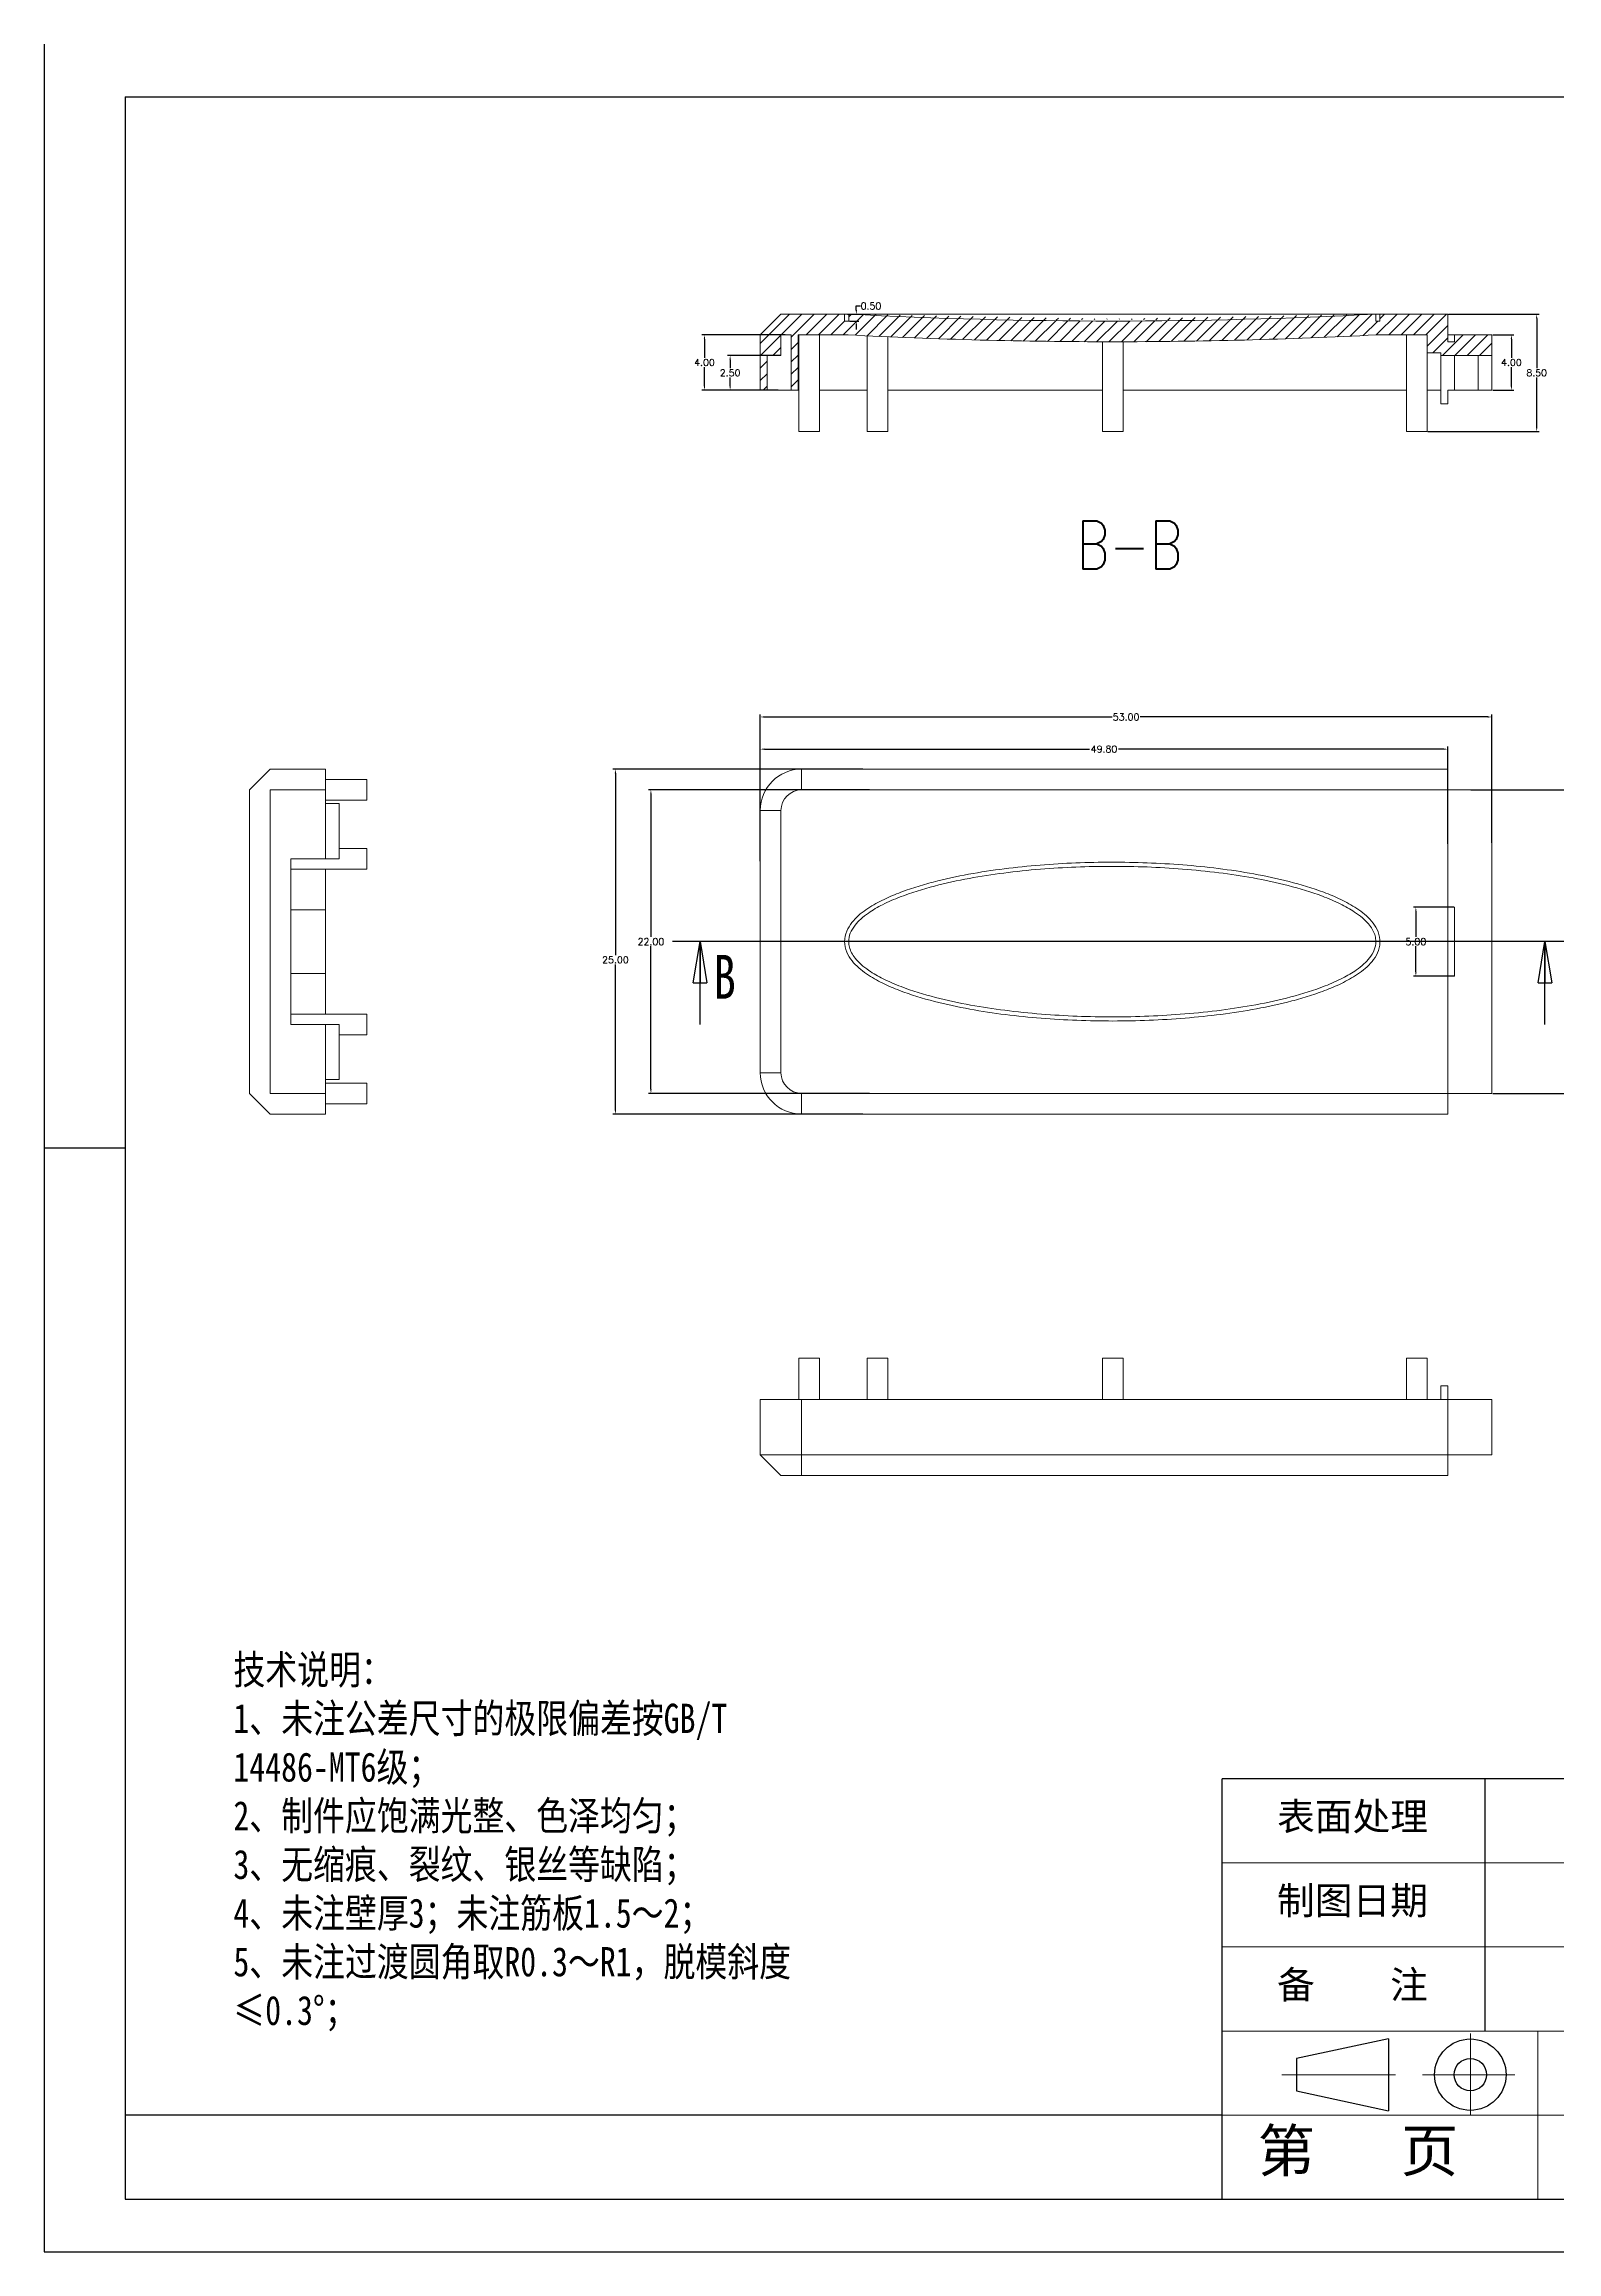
# Model space of a CAD drawing. Header units: inches. Extents: x 1962 to 2664, y 573 to 733.
# Drawn here: x 1961.5 to 2071.1, y 573 to 733 of the extents above; entities that cross this region are included whole.
import ezdxf

# ---------------------------------------------------------------- set-up
doc = ezdxf.new("R2010")
doc.units = ezdxf.units.IN
doc.linetypes.add('CENTER2', pattern=[28.575, 19.05, -3.175, 3.175, -3.175])
doc.layers.add('文字', color=81, linetype='Continuous')
for name, color, linetype, lineweight in [('粗实线', 7, 'Continuous', 30), ('细实线', 3, 'Continuous', 9), ('细点划线', 2, 'CENTER2', 9)]:
    doc.layers.add(name, color=color, linetype=linetype, lineweight=lineweight)
doc.styles.add('SLDTEXTSTYLE0', font='TXT', dxfattribs={"width": 0.75})
doc.styles.add('SLDTEXTSTYLE3', font='TXT', dxfattribs={"width": 0.75, "bigfont": 'bigfont'})
doc.styles.get("Standard").update_dxf_attribs({"font": 'txt', "bigfont": 'gbcbig.shx'})
doc.styles.add('宋体', font='', dxfattribs={"width": 0.8, "height": 3.5})
doc.styles.get('宋体').set_extended_font_data('SimSun')
doc.dimstyles.new('1', dxfattribs={"dimtxt": 0.5, "dimasz": 0.3, "dimexe": 0.18, "dimexo": 0.0625, "dimgap": 0.09, "dimtad": 0, "dimtih": 1, "dimtoh": 1, "dimzin": 0, "dimdsep": 46, "dimtxsty": 'Standard', "dimcen": 0, "dimadec": 0, "dimazin": 2, "dimtfac": 1, "dimtofl": 0, "dimtmove": 0, "dimatfit": 3, "dimfxl": 1, "dimtolj": 1, "dimtzin": 0, "dimarcsym": 0})

# ---------------------------------------------------------------- blocks, each defined once
blk = doc.blocks.new('_CLOSED')
at = {"color": 0, "linetype": 'ByBlock', "lineweight": -2}
for p, q in [((-1, 0.166667), (0, 0)), ((-1, 0.166667), (-1, -0.166667)), ((0, 0), (-1, -0.166667)), ((0, 0), (-1, 0))]:
    blk.add_line(p, q, dxfattribs=at)
blk = doc.blocks.new('*D195')
at = {"color": 0, "lineweight": -2}
for p, q in [((2013.4, 675), (2013.4, 682.04)), ((2013.7, 681.86), (2037.25, 681.86)), ((2062.9, 681.86), (2039.35, 681.86)), ((2063.2, 675), (2063.2, 682.04))]:
    blk.add_line(p, q, dxfattribs=at)
at = {"color": 0}
for points in [[(2013.7, 681.91), (2013.7, 681.81), (2013.4, 681.86)], [(2062.9, 681.91), (2062.9, 681.81), (2063.2, 681.86)]]:
    blk.add_solid(points, dxfattribs=at)
at = {"layer": 'Defpoints', "color": 0}
for p in [(2063.2, 681.86), (2013.4, 674.93), (2063.2, 674.93)]:
    blk.add_point(p, dxfattribs=at)
at = {"color": 0, "insert": (2038.3, 681.86), "char_height": 0.5, "attachment_point": 5}
blk.add_mtext('\\A1;49.80', dxfattribs=at)
blk = doc.blocks.new('*D196')
at = {"color": 0, "lineweight": -2}
for p, q in [((2013.4, 673.73), (2013.4, 684.37)), ((2013.7, 684.19), (2038.89, 684.19)), ((2066.1, 684.19), (2040.91, 684.19)), ((2066.4, 675.07), (2066.4, 684.37))]:
    blk.add_line(p, q, dxfattribs=at)
at = {"color": 0}
for points in [[(2013.7, 684.24), (2013.7, 684.14), (2013.4, 684.19)], [(2066.1, 684.24), (2066.1, 684.14), (2066.4, 684.19)]]:
    blk.add_solid(points, dxfattribs=at)
at = {"layer": 'Defpoints', "color": 0}
for p in [(2066.4, 684.19), (2013.4, 673.66), (2066.4, 675.01)]:
    blk.add_point(p, dxfattribs=at)
at = {"color": 0, "insert": (2039.9, 684.19), "char_height": 0.5, "attachment_point": 5}
blk.add_mtext('\\A1;53.00', dxfattribs=at)
blk = doc.blocks.new('*D197')
at = {"color": 0, "lineweight": -2}
for p, q in [((2020.83, 680.41), (2002.73, 680.41)), ((2002.91, 680.11), (2002.91, 666.93)), ((2002.91, 655.71), (2002.91, 666.25)), ((2020.83, 655.41), (2002.73, 655.41))]:
    blk.add_line(p, q, dxfattribs=at)
at = {"color": 0}
for points in [[(2002.86, 680.11), (2002.96, 680.11), (2002.91, 680.41)], [(2002.86, 655.71), (2002.96, 655.71), (2002.91, 655.41)]]:
    blk.add_solid(points, dxfattribs=at)
at = {"layer": 'Defpoints', "color": 0}
for p in [(2002.91, 680.41), (2020.89, 680.41), (2020.89, 655.41)]:
    blk.add_point(p, dxfattribs=at)
at = {"color": 0, "insert": (2002.91, 666.59), "char_height": 0.5, "attachment_point": 5}
blk.add_mtext('\\A1;25.00', dxfattribs=at)
blk = doc.blocks.new('*D198')
at = {"color": 0, "lineweight": -2}
for p, q in [((2021.31, 678.91), (2005.3, 678.91)), ((2005.48, 678.61), (2005.48, 668.25)), ((2005.48, 657.21), (2005.48, 667.57)), ((2021.31, 656.91), (2005.3, 656.91))]:
    blk.add_line(p, q, dxfattribs=at)
at = {"color": 0}
for points in [[(2005.43, 678.61), (2005.53, 678.61), (2005.48, 678.91)], [(2005.43, 657.21), (2005.53, 657.21), (2005.48, 656.91)]]:
    blk.add_solid(points, dxfattribs=at)
at = {"layer": 'Defpoints', "color": 0}
for p in [(2005.48, 678.91), (2021.37, 678.91), (2021.37, 656.91)]:
    blk.add_point(p, dxfattribs=at)
at = {"color": 0, "insert": (2005.48, 667.91), "char_height": 0.5, "attachment_point": 5}
blk.add_mtext('\\A1;22.00', dxfattribs=at)
blk = doc.blocks.new('*D199')
at = {"color": 0, "lineweight": -2}
for p, q in [((2063.64, 670.41), (2060.71, 670.41)), ((2060.89, 670.11), (2060.89, 668.25)), ((2060.89, 665.71), (2060.89, 667.57)), ((2063.64, 665.41), (2060.71, 665.41))]:
    blk.add_line(p, q, dxfattribs=at)
at = {"color": 0}
for points in [[(2060.84, 670.11), (2060.94, 670.11), (2060.89, 670.41)], [(2060.84, 665.71), (2060.94, 665.71), (2060.89, 665.41)]]:
    blk.add_solid(points, dxfattribs=at)
at = {"layer": 'Defpoints', "color": 0}
for p in [(2060.89, 670.41), (2063.7, 670.41), (2063.7, 665.41)]:
    blk.add_point(p, dxfattribs=at)
at = {"color": 0, "insert": (2060.89, 667.91), "char_height": 0.5, "attachment_point": 5}
blk.add_mtext('\\A1;5.00', dxfattribs=at)
blk = doc.blocks.new('*D200')
at = {"color": 0, "lineweight": -2}
for p, q in [((2064.86, 678.91), (2075.48, 678.91)), ((2075.3, 678.61), (2075.3, 668.25)), ((2075.3, 657.21), (2075.3, 667.57)), ((2066.46, 656.91), (2075.48, 656.91))]:
    blk.add_line(p, q, dxfattribs=at)
at = {"color": 0}
for points in [[(2075.25, 678.61), (2075.35, 678.61), (2075.3, 678.91)], [(2075.25, 657.21), (2075.35, 657.21), (2075.3, 656.91)]]:
    blk.add_solid(points, dxfattribs=at)
at = {"layer": 'Defpoints', "color": 0}
for p in [(2064.8, 678.91), (2075.3, 678.91), (2066.4, 656.91)]:
    blk.add_point(p, dxfattribs=at)
at = {"color": 0, "insert": (2075.3, 667.91), "char_height": 0.5, "attachment_point": 5}
blk.add_mtext('\\A1;22.00', dxfattribs=at)
blk = doc.blocks.new('*D204')
at = {"color": 0, "lineweight": -2}
for p, q in [((2066.46, 711.88), (2067.99, 711.88)), ((2067.81, 711.58), (2067.81, 710.22)), ((2067.81, 708.18), (2067.81, 709.54)), ((2066.46, 707.88), (2067.99, 707.88))]:
    blk.add_line(p, q, dxfattribs=at)
at = {"color": 0}
for points in [[(2067.76, 711.58), (2067.86, 711.58), (2067.81, 711.88)], [(2067.76, 708.18), (2067.86, 708.18), (2067.81, 707.88)]]:
    blk.add_solid(points, dxfattribs=at)
at = {"layer": 'Defpoints', "color": 0}
for p in [(2066.4, 711.88), (2067.81, 711.88), (2066.4, 707.88)]:
    blk.add_point(p, dxfattribs=at)
at = {"color": 0, "insert": (2067.81, 709.88), "char_height": 0.5, "attachment_point": 5}
blk.add_mtext('\\A1;4.00', dxfattribs=at)
blk = doc.blocks.new('*D205')
at = {"color": 0, "lineweight": -2}
for p, q in [((2063.26, 713.38), (2069.82, 713.38)), ((2069.64, 713.08), (2069.64, 709.47)), ((2069.64, 705.18), (2069.64, 708.79)), ((2061.76, 704.88), (2069.82, 704.88))]:
    blk.add_line(p, q, dxfattribs=at)
at = {"color": 0}
for points in [[(2069.59, 713.08), (2069.69, 713.08), (2069.64, 713.38)], [(2069.59, 705.18), (2069.69, 705.18), (2069.64, 704.88)]]:
    blk.add_solid(points, dxfattribs=at)
at = {"layer": 'Defpoints', "color": 0}
for p in [(2063.2, 713.38), (2069.64, 713.38), (2061.7, 704.88)]:
    blk.add_point(p, dxfattribs=at)
at = {"color": 0, "insert": (2069.64, 709.13), "char_height": 0.5, "attachment_point": 5}
blk.add_mtext('\\A1;8.50', dxfattribs=at)
blk = doc.blocks.new('*D206')
at = {"color": 0, "lineweight": -2}
for p, q in [((2014.84, 710.38), (2011.04, 710.38)), ((2011.22, 710.08), (2011.22, 709.47)), ((2011.22, 708.18), (2011.22, 708.79)), ((2014.71, 707.88), (2011.04, 707.88))]:
    blk.add_line(p, q, dxfattribs=at)
at = {"color": 0}
for points in [[(2011.17, 710.08), (2011.27, 710.08), (2011.22, 710.38)], [(2011.17, 708.18), (2011.27, 708.18), (2011.22, 707.88)]]:
    blk.add_solid(points, dxfattribs=at)
at = {"layer": 'Defpoints', "color": 0}
for p in [(2011.22, 710.38), (2014.9, 710.38), (2014.77, 707.88)]:
    blk.add_point(p, dxfattribs=at)
at = {"color": 0, "insert": (2011.22, 709.13), "char_height": 0.5, "attachment_point": 5}
blk.add_mtext('\\A1;2.50', dxfattribs=at)
blk = doc.blocks.new('*D207')
at = {"color": 0, "lineweight": -2}
for p, q in [((2015.21, 711.88), (2009.18, 711.88)), ((2009.36, 711.58), (2009.36, 710.22)), ((2009.36, 708.18), (2009.36, 709.54)), ((2014.65, 707.88), (2009.18, 707.88))]:
    blk.add_line(p, q, dxfattribs=at)
at = {"color": 0}
for points in [[(2009.31, 711.58), (2009.41, 711.58), (2009.36, 711.88)], [(2009.31, 708.18), (2009.41, 708.18), (2009.36, 707.88)]]:
    blk.add_solid(points, dxfattribs=at)
at = {"layer": 'Defpoints', "color": 0}
for p in [(2009.36, 711.88), (2015.27, 711.88), (2014.71, 707.88)]:
    blk.add_point(p, dxfattribs=at)
at = {"color": 0, "insert": (2009.36, 709.88), "char_height": 0.5, "attachment_point": 5}
blk.add_mtext('\\A1;4.00', dxfattribs=at)
blk = doc.blocks.new('*D208')
at = {"color": 0, "lineweight": -2}
for p, q in [((2020.36, 713.68), (2020.36, 713.98)), ((2020.36, 713.98), (2020.66, 713.98)), ((2019.72, 713.38), (2020.54, 713.38)), ((2019.87, 712.88), (2020.54, 712.88)), ((2020.36, 712.58), (2020.36, 712.28))]:
    blk.add_line(p, q, dxfattribs=at)
at = {"color": 0}
for points in [[(2020.31, 713.68), (2020.41, 713.68), (2020.36, 713.38)], [(2020.31, 712.58), (2020.41, 712.58), (2020.36, 712.88)]]:
    blk.add_solid(points, dxfattribs=at)
at = {"layer": 'Defpoints', "color": 0}
for p in [(2019.66, 713.38), (2019.81, 712.88), (2020.36, 713.38)]:
    blk.add_point(p, dxfattribs=at)
at = {"color": 0, "insert": (2021.42, 713.98), "char_height": 0.5, "attachment_point": 5}
blk.add_mtext('\\A1;0.50', dxfattribs=at)

msp = doc.modelspace()

# ---------------------------------------------------------------- hatches: boundary and pattern name
at = {"linetype": 'Continuous', "lineweight": 0}
h = msp.add_hatch(dxfattribs=at)
h.set_pattern_fill('ANSI31', color=4, scale=0.2, style=0)
edge = h.paths.add_edge_path(flags=0)
edge.add_line((2062.7, 710.383), (2066.4, 710.383))
edge.add_line((2066.4, 710.383), (2066.4, 711.883))
edge.add_line((2066.4, 711.883), (2063.7, 711.883))
edge.add_line((2063.7, 711.883), (2063.7, 711.383))
edge.add_line((2063.7, 711.383), (2063.2, 711.383))
edge.add_line((2063.2, 711.383), (2063.2, 713.383))
edge.add_line((2063.2, 713.383), (2058.29, 713.383))
edge.add_line((2058.29, 713.383), (2058.29, 712.883))
edge.add_line((2058.29, 712.883), (2057.99, 712.883))
edge.add_line((2057.99, 712.883), (2057.99, 713.383))
edge.add_ellipse((2038.9, 742.883), major_axis=(105, 0), ratio=0.2857143, start_angle=259.52469, end_angle=280.47522, ccw=False)
edge.add_line((2019.81, 713.383), (2019.81, 712.883))
edge.add_line((2019.81, 712.883), (2019.51, 712.883))
edge.add_line((2019.51, 712.883), (2019.51, 713.383))
edge.add_line((2019.51, 713.383), (2014.9, 713.383))
edge.add_line((2014.9, 713.383), (2013.4, 711.883))
edge.add_line((2013.4, 711.883), (2013.4, 707.883))
edge.add_line((2013.4, 707.883), (2013.9, 707.883))
edge.add_line((2013.9, 707.883), (2013.9, 710.383))
edge.add_line((2013.9, 710.383), (2014.9, 710.383))
edge.add_line((2014.9, 710.383), (2014.9, 711.883))
edge.add_line((2014.9, 711.883), (2015.65, 711.883))
edge.add_line((2015.65, 711.883), (2015.65, 707.883))
edge.add_line((2015.65, 707.883), (2016.15, 707.883))
edge.add_line((2016.15, 707.883), (2016.15, 711.883))
edge.add_line((2016.15, 711.883), (2019.77, 711.883))
edge.add_spline(control_points=[(2019.77, 711.883), (2032.506, 711.212), (2045.294, 711.212), (2058.03, 711.883)], knot_values=[0.0002387, 0.0002387, 0.0002387, 0.0002387, 0.0384983, 0.0384983, 0.0384983, 0.0384983], weights=[1, 1, 1, 1], degree=3, periodic=0)
edge.add_line((2058.03, 711.883), (2061.7, 711.883))
edge.add_line((2061.7, 711.883), (2061.7, 710.583))
edge.add_line((2061.7, 710.583), (2062.7, 710.583))
edge.add_line((2062.7, 710.583), (2062.7, 710.383))

# ---------------------------------------------------------------- linework, layer by layer
for p, q in [((1961.532, 732.95), (1961.532, 572.957)), ((1967.387, 729.141), (2183.999, 729.141)), ((1967.387, 729.141), (1967.387, 576.766)), ((1967.387, 652.953), (1961.532, 652.953)), ((1961.532, 647.028), (1961.532, 572.957)), ((2092.574, 607.241), (2046.861, 607.241)), ((2046.861, 576.766), (2046.861, 607.241)), ((2065.908, 588.956), (2065.908, 607.241)), ((2046.861, 582.861), (1967.387, 582.861)), ((1967.387, 576.766), (2183.999, 576.766)), ((1961.532, 572.957), (2187.808, 572.957)), ((1961.532, 572.957), (2066.289, 572.957))]:
    msp.add_line(p, q)
at = {"color": 7, "linetype": 'Continuous', "lineweight": 15}
for p, q in [((2013.4, 711.883), (2014.9, 713.383)), ((2019.51, 713.383), (2014.9, 713.383)), ((2019.51, 712.883), (2019.51, 713.383)), ((2019.81, 712.883), (2019.51, 712.883)), ((2019.81, 712.883), (2019.81, 713.383)), ((2057.99, 713.383), (2057.99, 712.883)), ((2058.29, 712.883), (2057.99, 712.883)), ((2058.29, 713.383), (2058.29, 712.883)), ((2063.2, 713.383), (2058.29, 713.383)), ((2063.2, 713.383), (2063.2, 711.383)), ((2013.4, 711.883), (2013.4, 707.883)), ((2014.9, 710.383), (2013.9, 710.383)), ((2013.9, 707.883), (2013.9, 710.383)), ((2015.65, 711.883), (2014.9, 711.883)), ((2014.9, 711.883), (2014.9, 710.383)), ((2015.65, 707.883), (2015.65, 711.883)), ((2016.15, 711.883), (2016.15, 707.883)), ((2019.77, 711.883), (2016.15, 711.883)), ((2016.2, 711.883), (2016.2, 707.883)), ((2017.7, 711.883), (2017.7, 707.883)), ((2021.15, 711.823), (2021.15, 704.883)), ((2022.65, 704.883), (2022.65, 711.757)), ((2038.2, 707.883), (2038.2, 711.389)), ((2039.7, 711.391), (2039.7, 707.883)), ((2061.7, 711.883), (2058.03, 711.883)), ((2060.2, 707.883), (2060.2, 711.883)), ((2061.7, 711.883), (2061.7, 710.583)), ((2061.7, 710.583), (2062.7, 710.583)), ((2061.7, 710.583), (2061.7, 707.883)), ((2062.7, 710.583), (2062.7, 710.383)), ((2066.4, 710.383), (2062.7, 710.383)), ((2062.7, 706.883), (2062.7, 710.383)), ((2063.7, 711.883), (2063.2, 711.883)), ((2063.2, 711.383), (2063.7, 711.383)), ((2063.7, 711.883), (2063.7, 711.383)), ((2066.4, 711.883), (2063.7, 711.883)), ((2063.7, 707.883), (2063.7, 710.383)), ((2065.4, 707.883), (2065.4, 710.383)), ((2066.4, 710.383), (2066.4, 711.883)), ((2066.4, 707.883), (2066.4, 710.383)), ((2013.9, 707.883), (2013.4, 707.883)), ((2015.65, 707.883), (2013.9, 707.883)), ((2016.15, 707.883), (2015.65, 707.883)), ((2016.2, 707.883), (2016.15, 707.883)), ((2016.2, 707.883), (2016.2, 704.883)), ((2017.7, 704.883), (2017.7, 707.883)), ((2021.15, 707.883), (2017.7, 707.883)), ((2038.2, 707.883), (2022.65, 707.883)), ((2038.2, 707.883), (2038.2, 704.883)), ((2039.7, 704.883), (2039.7, 707.883)), ((2060.2, 707.883), (2039.7, 707.883)), ((2060.2, 707.883), (2060.2, 704.883)), ((2061.7, 704.883), (2061.7, 707.883)), ((2061.7, 707.883), (2062.7, 707.883)), ((2063.2, 706.883), (2063.2, 707.883)), ((2063.7, 707.883), (2063.2, 707.883)), ((2063.7, 707.883), (2065.4, 707.883)), ((2066.4, 707.883), (2065.4, 707.883)), ((2063.2, 706.883), (2062.7, 706.883)), ((2017.7, 704.883), (2016.2, 704.883)), ((2022.65, 704.883), (2021.15, 704.883)), ((2039.7, 704.883), (2038.2, 704.883)), ((2061.7, 704.883), (2060.2, 704.883)), ((1977.905, 680.412), (1976.405, 678.912)), ((1981.905, 680.412), (1977.905, 680.412)), ((1981.905, 678.912), (1981.905, 680.412)), ((2016.4, 680.412), (2016.4, 678.912)), ((2016.4, 680.412), (2063.2, 680.412)), ((2063.2, 680.412), (2063.2, 678.912)), ((1976.405, 678.912), (1976.405, 656.912)), ((1977.905, 656.912), (1977.905, 678.912)), ((1977.905, 678.912), (1981.905, 678.912)), ((1984.905, 679.662), (1981.905, 679.662)), ((1981.905, 673.912), (1981.905, 678.912)), ((1984.905, 679.662), (1984.905, 678.162)), ((2063.2, 678.912), (2016.4, 678.912)), ((2063.2, 678.912), (2063.2, 656.912)), ((2063.2, 678.912), (2066.4, 678.912)), ((2066.4, 656.912), (2066.4, 678.912)), ((1981.905, 678.162), (1984.905, 678.162)), ((1982.905, 677.912), (1981.905, 677.912)), ((1982.905, 677.912), (1982.905, 673.912)), ((2013.4, 658.412), (2013.4, 677.412)), ((2013.4, 677.412), (2014.9, 677.412)), ((2014.9, 677.412), (2014.9, 658.412)), ((1979.405, 661.912), (1979.405, 673.912)), ((1981.905, 673.912), (1979.405, 673.912)), ((1982.905, 673.912), (1981.905, 673.912)), ((1984.905, 674.662), (1982.905, 674.662)), ((1984.905, 674.662), (1984.905, 673.162)), ((1979.405, 673.162), (1984.905, 673.162)), ((1981.905, 673.162), (1981.905, 670.217)), ((2063.7, 670.412), (2063.2, 670.412)), ((2063.7, 665.412), (2063.7, 670.412)), ((1981.905, 670.217), (1979.405, 670.217)), ((1981.905, 670.217), (1981.905, 665.607)), ((1979.405, 665.607), (1981.905, 665.607)), ((1981.905, 665.607), (1981.905, 662.662)), ((2063.2, 665.412), (2063.7, 665.412)), ((1984.905, 662.662), (1979.405, 662.662)), ((1984.905, 662.662), (1984.905, 661.162)), ((1981.905, 661.912), (1979.405, 661.912)), ((1981.905, 656.912), (1981.905, 661.912)), ((1982.905, 661.912), (1981.905, 661.912)), ((1982.905, 657.912), (1982.905, 661.912)), ((1982.905, 661.162), (1984.905, 661.162)), ((1982.905, 657.912), (1981.905, 657.912)), ((1984.905, 657.662), (1981.905, 657.662)), ((1984.905, 656.162), (1984.905, 657.662)), ((2013.4, 658.412), (2014.9, 658.412)), ((1976.405, 656.912), (1977.905, 655.412)), ((1981.905, 656.912), (1977.905, 656.912)), ((1981.905, 655.412), (1981.905, 656.912)), ((1981.905, 656.162), (1984.905, 656.162)), ((2016.4, 656.912), (2063.2, 656.912)), ((2016.4, 655.412), (2016.4, 656.912)), ((2063.2, 656.912), (2063.2, 655.412)), ((2063.2, 656.912), (2066.4, 656.912)), ((1977.905, 655.412), (1981.905, 655.412)), ((2063.2, 655.412), (2016.4, 655.412)), ((2016.2, 637.717), (2016.2, 634.717)), ((2016.2, 637.717), (2017.7, 637.717)), ((2017.7, 634.717), (2017.7, 637.717)), ((2021.15, 637.717), (2021.15, 634.717)), ((2021.15, 637.717), (2022.65, 637.717)), ((2022.65, 634.717), (2022.65, 637.717)), ((2038.2, 637.717), (2038.2, 634.717)), ((2038.2, 637.717), (2039.7, 637.717)), ((2039.7, 634.717), (2039.7, 637.717)), ((2060.2, 637.717), (2060.2, 634.717)), ((2060.2, 637.717), (2061.7, 637.717)), ((2061.7, 634.717), (2061.7, 637.717)), ((2062.7, 635.717), (2062.7, 634.717)), ((2062.7, 635.717), (2063.2, 635.717)), ((2063.2, 635.717), (2063.2, 634.717)), ((2013.4, 630.717), (2013.4, 634.717)), ((2013.4, 634.717), (2016.4, 634.717)), ((2016.4, 634.717), (2016.4, 630.717)), ((2063.2, 634.717), (2016.4, 634.717)), ((2063.2, 634.717), (2063.2, 630.717)), ((2063.2, 634.717), (2066.4, 634.717)), ((2066.4, 630.717), (2066.4, 634.717)), ((2013.4, 630.717), (2016.4, 630.717)), ((2013.4, 630.717), (2014.9, 629.217)), ((2016.4, 630.717), (2063.2, 630.717)), ((2016.4, 630.717), (2016.4, 629.217)), ((2063.2, 630.717), (2063.2, 629.217)), ((2063.2, 630.717), (2066.4, 630.717)), ((2016.4, 629.217), (2014.9, 629.217)), ((2063.2, 629.217), (2016.4, 629.217))]:
    msp.add_line(p, q, dxfattribs=at)
at = {"color": 1}
msp.add_line((2072.76, 667.912), (2007.04, 667.912), dxfattribs=at)
at = {"color": 7, "linetype": 'Continuous', "lineweight": 30}
for p, q in [((2009.04, 661.912), (2009.04, 667.912)), ((2070.239, 661.912), (2070.239, 667.912))]:
    msp.add_line(p, q, dxfattribs=at)
at = {"color": 7, "linetype": 'Continuous', "lineweight": 15}
for centre, radius, start, end in [((2016.4, 677.412), 3, 90, 180), ((2016.4, 677.412), 1.5, 90, 180), ((2016.4, 658.412), 3, 180, 270), ((2016.4, 658.412), 1.5, 180, 270)]:
    msp.add_arc(centre, radius, start, end, dxfattribs=at)
msp.add_ellipse((2038.9, 742.883), major_axis=(105, 0), ratio=0.2857143, start_param=4.5295603, end_param=4.8952177, dxfattribs=at)
for points, knots in [([(2019.81, 713.383), (2019.773, 713.383), (2019.662, 713.383), (2019.544, 713.383), (2019.521, 713.383), (2019.51, 713.383)], [0, 0, 0, 0, 0.1932043, 0.5919747, 1, 1, 1, 1]), ([(2057.99, 713.383), (2057.989, 713.383), (2057.984, 713.383), (2057.851, 713.383), (2057.483, 713.383), (2057.001, 713.383), (2056.326, 713.383), (2055.359, 713.384), (2053.759, 713.383), (2051.646, 713.383), (2049.136, 713.383), (2046.577, 713.384), (2043.16, 713.383), (2038.841, 713.383), (2034.516, 713.383), (2031.084, 713.384), (2028.517, 713.383), (2026.408, 713.383), (2024.742, 713.383), (2023.482, 713.383), (2022.308, 713.384), (2021.355, 713.383), (2020.697, 713.383), (2020.328, 713.383), (2020.103, 713.383), (2019.972, 713.383), (2019.879, 713.383), (2019.82, 713.383), (2019.813, 713.383), (2019.81, 713.383)], [0, 0, 0, 0, 0.0026394, 0.0174203, 0.0342553, 0.0489982, 0.0658092, 0.0947272, 0.1285783, 0.1909499, 0.2535331, 0.3136568, 0.3776134, 0.5012067, 0.625203, 0.689623, 0.7500678, 0.8125427, 0.8452184, 0.8750286, 0.9087343, 0.9373884, 0.9541061, 0.9687165, 0.9756543, 0.9821457, 0.9882885, 0.9941971, 1, 1, 1, 1]), ([(2058.29, 713.383), (2058.289, 713.383), (2058.286, 713.383), (2058.213, 713.383), (2058.1, 713.383), (2058.005, 713.383), (2057.99, 713.383)], [0, 0, 0, 0, 0.1197471, 0.526838, 0.9261401, 1, 1, 1, 1]), ([(2019.51, 667.912), (2019.51, 667.651), (2019.628, 667.126), (2020.169, 666.287), (2021.075, 665.539), (2022.263, 664.874), (2023.891, 664.183), (2026.014, 663.539), (2028.581, 662.991), (2031.157, 662.601), (2034.606, 662.254), (2038.072, 662.123), (2041.565, 662.193), (2044.174, 662.35), (2046.769, 662.617), (2049.35, 663.015), (2051.491, 663.48), (2053.187, 663.965), (2054.433, 664.401), (2055.655, 664.932), (2056.829, 665.61), (2057.72, 666.379), (2058.223, 667.251), (2058.344, 668.048), (2058.115, 668.812), (2057.548, 669.616), (2056.638, 670.34), (2055.449, 670.991), (2053.82, 671.67), (2051.726, 672.299), (2049.15, 672.845), (2046.58, 673.23), (2043.147, 673.572), (2038.849, 673.731), (2034.539, 673.566), (2031.075, 673.211), (2028.491, 672.816), (2026.357, 672.355), (2024.671, 671.876), (2023.426, 671.446), (2022.205, 670.92), (2021.046, 670.264), (2020.148, 669.512), (2019.627, 668.689), (2019.509, 668.172), (2019.51, 667.912)], [0, 0, 0, 0, 0.0078125, 0.015625, 0.03125, 0.046875, 0.0625, 0.09375, 0.125, 0.15625, 0.1875, 0.25, 0.28125, 0.3125, 0.34375, 0.375, 0.40625, 0.421875, 0.4375, 0.453125, 0.46875, 0.484375, 0.4921875, 0.5, 0.5078125, 0.515625, 0.53125, 0.546875, 0.5625, 0.59375, 0.625, 0.65625, 0.6875, 0.75, 0.8125, 0.84375, 0.875, 0.90625, 0.921875, 0.9375, 0.953125, 0.96875, 0.984375, 0.9921875, 1, 1, 1, 1]), ([(2019.81, 667.912), (2019.809, 667.775), (2019.847, 667.493), (2020.013, 667.082), (2020.3, 666.658), (2020.72, 666.226), (2021.388, 665.713), (2022.353, 665.163), (2023.959, 664.476), (2026.08, 663.833), (2028.6, 663.294), (2031.165, 662.903), (2034.601, 662.554), (2038.955, 662.391), (2043.311, 662.561), (2046.759, 662.919), (2049.329, 663.317), (2051.846, 663.865), (2053.952, 664.516), (2055.532, 665.207), (2056.47, 665.752), (2057.117, 666.26), (2057.57, 666.736), (2057.903, 667.279), (2057.997, 667.747), (2057.984, 668.12), (2057.921, 668.433), (2057.733, 668.834), (2057.431, 669.246), (2057.001, 669.664), (2056.326, 670.164), (2055.359, 670.702), (2053.759, 671.375), (2051.646, 672.009), (2049.136, 672.541), (2046.577, 672.927), (2043.16, 673.271), (2038.841, 673.431), (2034.516, 673.264), (2031.084, 672.91), (2028.517, 672.515), (2026.005, 671.972), (2023.898, 671.325), (2022.308, 670.638), (2021.355, 670.089), (2020.697, 669.577), (2020.237, 669.097), (2019.898, 668.55), (2019.81, 668.116), (2019.81, 667.912)], [0, 0, 0, 0, 0.0049259, 0.0101296, 0.0158859, 0.0232793, 0.0317448, 0.0462173, 0.0632338, 0.0946851, 0.1259995, 0.1561542, 0.1882584, 0.2505906, 0.3131803, 0.3454027, 0.3756223, 0.4069622, 0.4383143, 0.4549498, 0.4690965, 0.4773394, 0.4845519, 0.4927173, 0.4999962, 0.501316, 0.5061867, 0.5113879, 0.5171626, 0.5245346, 0.5329408, 0.5474009, 0.5643278, 0.5955161, 0.6268102, 0.6568745, 0.6888553, 0.7506568, 0.8126599, 0.8448725, 0.8750973, 0.9063372, 0.9375702, 0.9544244, 0.9687526, 0.9771121, 0.9844178, 0.992662, 1, 1, 1, 1])]:
    msp.add_open_spline(points, degree=3, knots=knots, dxfattribs=at)
msp.add_open_spline([(2019.77, 711.883), (2026.147, 711.547), (2038.9, 711.22), (2051.653, 711.547), (2058.03, 711.883)], degree=3, dxfattribs=at)
at = {"layer": '粗实线', "color": 7}
for p, q in [((2058.907, 588.386), (2052.248, 586.974)), ((2058.907, 588.386), (2058.907, 583.167)), ((2052.248, 586.974), (2052.248, 584.619)), ((2052.248, 584.619), (2058.907, 583.167))]:
    msp.add_line(p, q, dxfattribs=at)
for radius in [2.589, 1.178]:
    msp.add_circle((2064.835, 585.797), radius, dxfattribs=at)
at = {"layer": '细实线', "color": 7}
for p, q in [((2092.574, 601.146), (2046.861, 601.146)), ((2092.574, 595.051), (2046.861, 595.051)), ((2183.999, 588.956), (2046.861, 588.956)), ((2069.718, 588.956), (2069.718, 576.766)), ((2092.574, 582.861), (2046.861, 582.861))]:
    msp.add_line(p, q, dxfattribs=at)
at = {"layer": '细点划线', "color": 7}
for p, q in [((2064.835, 588.777), (2064.835, 582.861)), ((2051.186, 585.797), (2059.418, 585.797)), ((2061.372, 585.797), (2068.064, 585.797))]:
    msp.add_line(p, q, dxfattribs=at)

# ---------------------------------------------------------------- block references
at = {"color": 7, "linetype": 'Continuous', "lineweight": 30, "xscale": 3, "yscale": 3, "zscale": 0.5, "rotation": 90}
for p in [(2009.04, 667.912), (2070.239, 667.912)]:
    msp.add_blockref('_CLOSED', p, dxfattribs=at)

# ---------------------------------------------------------------- texts
at = {"color": 0, "linetype": 'Continuous', "lineweight": 0, "insert": (2040.15, 698.395), "char_height": 3.5, "attachment_point": 2, "style": 'SLDTEXTSTYLE3'}
msp.add_mtext('B-B', dxfattribs=at)
at = {"color": 7, "linetype": 'Continuous', "insert": (2010.012, 666.948), "char_height": 3.175, "attachment_point": 1, "style": 'SLDTEXTSTYLE0'}
msp.add_mtext('B', dxfattribs=at)
at = {"char_height": 2.00444, "width": 1139.22447, "attachment_point": 1}
for s, insert in [('{\\fSimHei|b0|i0|c134|p49;表面处理}', (2050.837, 605.511)), ('{\\fSimHei|b0|i0|c134|p49;制图日期}', (2050.837, 599.416)), ('{\\fSimHei|b0|i0|c134|p49;备    注}', (2050.837, 593.321))]:
    msp.add_mtext(s, dxfattribs=dict(at, insert=insert))
at = {"layer": '文字', "color": 0, "insert": (1975.239, 616.206), "char_height": 1.90468, "width": 42.90188, "attachment_point": 1, "style": '宋体'}
msp.add_mtext('{\\H1.111x;技术说明：\\P1、未注公差尺寸的极限偏差按GB/T 14486-MT6级；\\P2、制件应饱满光整、色泽均匀；\\P3、无缩痕、裂纹、银丝等缺陷；\\P4、未注壁厚3；未注筋板1.5～2；\\P5、未注过渡圆角取R0.3～R1，脱模斜度≤0.3%%D；}', dxfattribs=at)
at = {"layer": '细实线', "color": 7, "insert": (2049.426, 581.813), "char_height": 3.0475, "width": 22.85621, "attachment_point": 1}
msp.add_mtext('{\\fSimSun|b0|i0|c134|p54;第   页}', dxfattribs=at)

# ---------------------------------------------------------------- dimensions: what is measured, and where the dimension line sits
for base, p1, p2, picture, middle in [((2020.361, 713.383), (2019.81, 712.883), (2019.66, 713.383), '*D208', (2021.417, 713.983)), ((2069.644, 713.383), (2061.7, 704.883), (2063.2, 713.383), '*D205', (2069.644, 709.133)), ((2009.363, 711.883), (2014.712, 707.883), (2015.275, 711.883), '*D207', (2009.363, 709.883)), ((2011.217, 710.383), (2014.775, 707.883), (2014.9, 710.383), '*D206', (2011.217, 709.133)), ((2067.809, 711.883), (2066.4, 707.883), (2066.4, 711.883), '*D204', (2067.809, 709.883)), ((2005.48, 678.912), (2021.369, 656.912), (2021.369, 678.912), '*D198', (2005.48, 667.912)), ((2075.302, 678.912), (2066.4, 656.912), (2064.8, 678.912), '*D200', (2075.302, 667.912)), ((2060.888, 670.412), (2063.7, 665.412), (2063.7, 670.412), '*D199', (2060.888, 667.912))]:
    dim = msp.add_linear_dim(base=base, p1=p1, p2=p2, angle=90, dimstyle='1')
    dim.commit()
    dim.dimension.update_dxf_attribs({"geometry": picture, "text_midpoint": middle})
dim = msp.add_linear_dim(base=(2066.4, 684.191), p1=(2013.4, 673.664), p2=(2066.4, 675.012), dimstyle='1')
dim.commit()
dim.dimension.update_dxf_attribs({"geometry": '*D196', "text_midpoint": (2039.9, 684.191)})
dim = msp.add_linear_dim(base=(2063.2, 681.863), p1=(2013.4, 674.934), p2=(2063.2, 674.934), dimstyle='1')
dim.commit()
dim.dimension.update_dxf_attribs({"geometry": '*D195', "text_midpoint": (2038.3, 681.863), "dimtype": 160})
dim = msp.add_linear_dim(base=(2002.911, 680.412), p1=(2020.894, 655.412), p2=(2020.894, 680.412), angle=90, dimstyle='1')
dim.commit()
dim.dimension.update_dxf_attribs({"geometry": '*D197', "text_midpoint": (2002.911, 666.595), "dimtype": 160})

doc.saveas('drawing.dxf')
